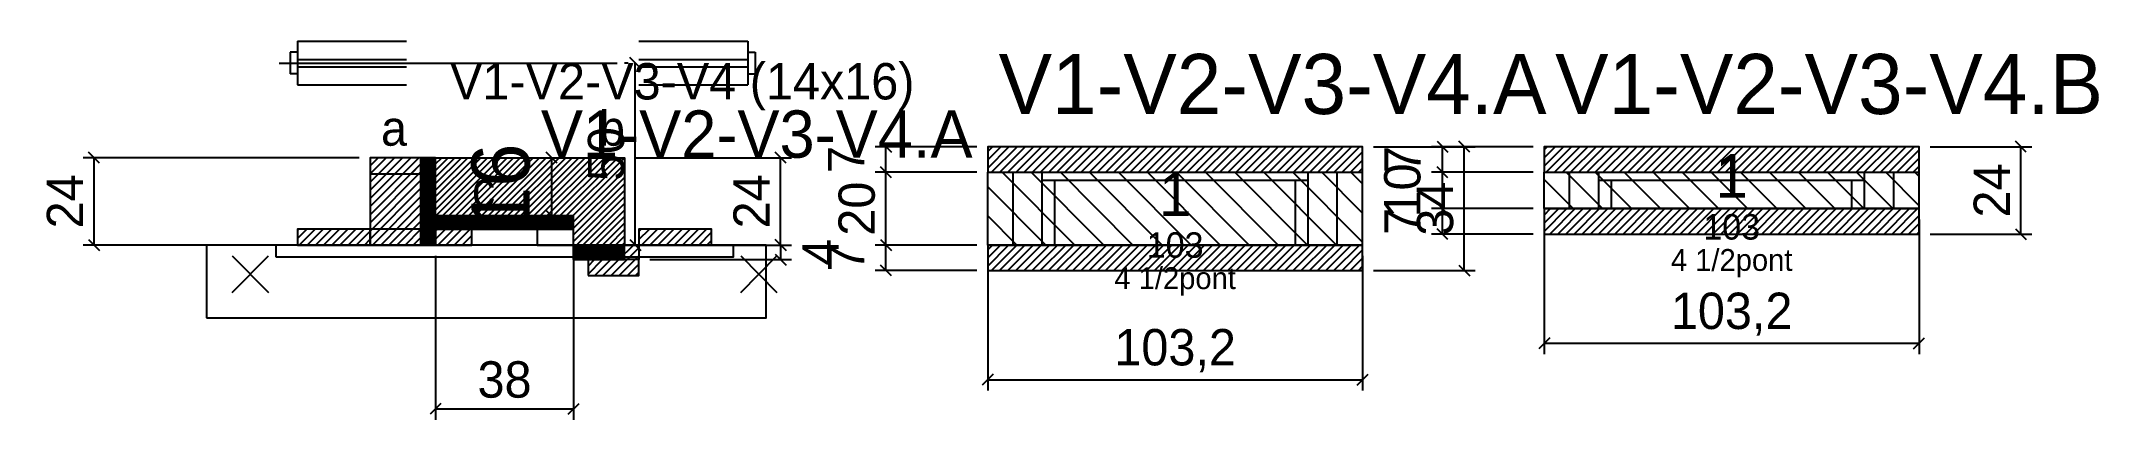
# Model space of a CAD drawing. Extents: x -69 to 498, y -68 to 36.
import ezdxf
from ezdxf.enums import TextEntityAlignment as Align

# ---------------------------------------------------------------- set-up
doc = ezdxf.new("R2010")
doc.units = 0
for name, color, linetype in [('5', 5, 'Continuous'), ('barrote', 126, 'Continuous'), ('CONCRETO', 251, 'Continuous'), ('COTA', 241, 'Continuous'), ('Cota Seção (2x)', 241, 'Continuous'), ('detalhes', 7, 'Continuous'), ('Hachura', 251, 'Continuous'), ('Madeira', 126, 'Continuous'), ('NOMENCLATURA', 7, 'Continuous'), ('Painéis', 200, 'Continuous'), ('presilha', 224, 'Continuous'), ('Reaproveitamento', 30, 'Continuous'), ('SARR_2.2x7', 40, 'Continuous'), ('SARR_3.5x7', 81, 'Continuous'), ('SCO-___-LAJ', 224, 'Continuous'), ('TENSOR', 224, 'Continuous'), ('texto', 7, 'Continuous'), ('Texto Seção', 7, 'Continuous')]:
    doc.layers.add(name, color=color, linetype=linetype)
doc.dimstyles.new('PAINEL', dxfattribs={"dimtxt": 10, "dimasz": 3, "dimexe": 3, "dimexo": 3, "dimgap": 3, "dimtad": 1, "dimblk": 'OBLIQUE', "dimblk1": 'OBLIQUE', "dimcen": 2.5, "dimclrd": 4, "dimclre": 4, "dimclrt": 240, "dimazin": 3, "dimtfac": 1, "dimtmove": 0, "dimatfit": 3})
doc.dimstyles.new('SECAO2X', dxfattribs={"dimtxt": 16, "dimasz": 3, "dimexe": 3, "dimexo": 3, "dimgap": 3, "dimtad": 1, "dimblk": 'OBLIQUE', "dimblk1": 'OBLIQUE', "dimcen": 2.5, "dimclrd": 4, "dimclre": 4, "dimclrt": 240, "dimazin": 3, "dimtfac": 1, "dimtmove": 0, "dimatfit": 3})

# ---------------------------------------------------------------- blocks, each defined once
blk = doc.blocks.new('_OBLIQUE')
at = {"color": 0, "linetype": 'BYBLOCK'}
blk.add_line((-0.5, -0.5), (0.5, 0.5), dxfattribs=at)

msp = doc.modelspace()

# ---------------------------------------------------------------- hatches: boundary and pattern name
at = {"layer": 'COTA'}
h = msp.add_hatch(dxfattribs=at)
h.set_pattern_fill('ANSI31', scale=0.5)
h.paths.add_polyline_path([(192, 0), (295.2, 0), (295.2, 7), (192, 7)])
h = msp.add_hatch(dxfattribs=at)
h.set_pattern_fill('ANSI31', scale=0.5)
h.paths.add_polyline_path([(345.2, 0), (448.4, 0), (448.4, 7), (345.2, 7)])
h = msp.add_hatch(dxfattribs=at)
h.set_pattern_fill('ANSI31', scale=0.4)
h.paths.add_polyline_path([(40, -12), (40, 4), (92, 4), (92, -20), (78, -20), (78, -12)])
h = msp.add_hatch(dxfattribs=at)
h.set_pattern_fill('ANSI31', scale=0.5)
h.paths.add_polyline_path([(345.2, -17), (448.4, -17), (448.4, -10), (345.2, -10)])
h = msp.add_hatch(dxfattribs=at)
h.set_pattern_fill('ANSI31', scale=0.5)
h.paths.add_polyline_path([(192, -27), (295.2, -27), (295.2, -20), (192, -20)])
at = {"layer": 'Hachura'}
h = msp.add_hatch(dxfattribs=at)
h.set_pattern_fill('ANSI31', scale=0.5)
h.paths.add_polyline_path([(22, -20), (36, -20), (36, 4), (22, 4)])
h = msp.add_hatch(dxfattribs=at)
h.set_pattern_fill('ANSI31', scale=0.5)
h.paths.add_polyline_path([(22, -0.4), (36, -0.4), (36, 4), (22, 4)])
h = msp.add_hatch(dxfattribs=at)
h.set_pattern_fill('SOLID')
h.paths.add_polyline_path([(36, -20), (40, -20), (40, 4), (36, 4)])
h = msp.add_hatch(dxfattribs=at)
h.set_pattern_fill('ANSI31', scale=0.5)
h.paths.add_polyline_path([(2, -20), (22, -20), (22, -15.6), (2, -15.6)])
h = msp.add_hatch(dxfattribs=at)
h.set_pattern_fill('SOLID')
h.paths.add_polyline_path([(40, -15.6), (78, -15.6), (78, -12), (40, -12)])
h = msp.add_hatch(dxfattribs=at)
h.set_pattern_fill('ANSI31', scale=0.5)
h.paths.add_polyline_path([(40, -20), (50, -20), (50, -15.6), (40, -15.6)])
h = msp.add_hatch(dxfattribs=at)
h.set_pattern_fill('ANSI31', scale=0.5)
h.paths.add_polyline_path([(96, -20), (116, -20), (116, -15.6), (96, -15.6)])
h = msp.add_hatch(dxfattribs=at)
h.set_pattern_fill('SOLID')
h.paths.add_polyline_path([(78, -20), (82, -20), (82, -24), (78, -24)])
h = msp.add_hatch(dxfattribs=at)
h.set_pattern_fill('SOLID')
h.paths.add_polyline_path([(78, -24), (92, -24), (92, -20), (78, -20)])
h = msp.add_hatch(dxfattribs=at)
h.set_pattern_fill('ANSI31', scale=0.5)
h.paths.add_polyline_path([(82, -20), (96, -20), (96, -24), (82, -24)])
h = msp.add_hatch(dxfattribs=at)
h.set_pattern_fill('ANSI31', scale=0.5)
h.paths.add_polyline_path([(82, -28.4), (96, -28.4), (96, -24), (82, -24)])

# ---------------------------------------------------------------- linework, layer by layer
for p, q in [((2, 36), (32, 36)), ((2, 36), (2, 24)), ((96, 36), (126, 36)), ((126, 36), (126, 24)), ((0, 33), (0, 27)), ((2, 33), (0, 33)), ((2, 31), (32, 31)), ((2, 29), (32, 29)), ((96, 31), (126, 31)), ((96, 29), (126, 29)), ((126, 33), (128, 33)), ((128, 33), (128, 27)), ((2, 27), (0, 27)), ((2, 24), (32, 24)), ((96, 24), (126, 24)), ((126, 27), (128, 27))]:
    msp.add_line(p, q)
at = {"layer": 'barrote'}
msp.add_lwpolyline([(-23, -40), (131, -40), (131, -20), (-23, -20)], close=True, dxfattribs=at)
at = {"layer": 'CONCRETO'}
msp.add_lwpolyline([(40, -12), (40, 4), (92, 4), (92, -20), (78, -20), (78, -12)], close=True, dxfattribs=at)
at = {"layer": 'Madeira'}
for points in [[(22, -20), (36, -20), (36, 4), (22, 4)], [(22, -0.4), (36, -0.4), (36, 4), (22, 4)], [(2, -20), (22, -20), (22, -15.6), (2, -15.6)], [(22, -20), (36, -20), (36, -15.6), (22, -15.6)], [(40, -20), (50, -20), (50, -15.6), (40, -15.6)], [(68, -20), (78, -20), (78, -15.6), (68, -15.6)], [(96, -20), (116, -20), (116, -15.6), (96, -15.6)], [(82, -20), (96, -20), (96, -24), (82, -24)], [(82, -28.4), (96, -28.4), (96, -24), (82, -24)]]:
    msp.add_lwpolyline(points, close=True, dxfattribs=at)
at = {"layer": 'Painéis'}
for p, q in [((192, 0), (295.2, 0)), ((192, -20), (192, 0)), ((295.2, -20), (295.2, 0)), ((345.2, 0), (448.4, 0)), ((345.2, -10), (345.2, 0)), ((448.4, -10), (448.4, 0)), ((345.2, -10), (448.4, -10)), ((192, -20), (295.2, -20))]:
    msp.add_line(p, q, dxfattribs=at)
for points in [[(36, -20), (40, -20), (40, 4), (36, 4)], [(40, -15.6), (78, -15.6), (78, -12), (40, -12)], [(78, -20), (82, -20), (82, -24), (78, -24)], [(78, -24), (92, -24), (92, -20), (78, -20)]]:
    msp.add_lwpolyline(points, close=True, dxfattribs=at)
at = {"layer": 'presilha'}
for p, q in [((-16, -33), (-6, -23)), ((-16, -23), (-6, -33)), ((124, -33), (134, -23)), ((124, -23), (134, -33))]:
    msp.add_line(p, q, dxfattribs=at)
at = {"layer": 'Reaproveitamento', "color": 30}
for p, q in [((216, -20), (196, 0)), ((224, -20), (204, 0)), ((232, -20), (212, 0)), ((240, -20), (220, 0)), ((248, -20), (228, 0)), ((256, -20), (236, 0)), ((264, -20), (244, 0)), ((272, -20), (252, 0)), ((280, -20), (260, 0)), ((288, -20), (268, 0)), ((295.2, -19.2), (276, 0)), ((295.2, -11.2), (284, 0)), ((295.2, -3.2), (292, 0)), ((361.2, -10), (351.2, 0)), ((369.2, -10), (359.2, 0)), ((377.2, -10), (367.2, 0)), ((385.2, -10), (375.2, 0)), ((393.2, -10), (383.2, 0)), ((401.2, -10), (391.2, 0)), ((409.2, -10), (399.2, 0)), ((417.2, -10), (407.2, 0)), ((425.2, -10), (415.2, 0)), ((433.2, -10), (423.2, 0)), ((441.2, -10), (431.2, 0)), ((448.4, -9.2), (439.2, 0)), ((448.4, -1.2), (447.2, 0)), ((208, -20), (192, -4)), ((353.2, -10), (345.2, -2)), ((345.2, -10), (345.2, -10)), ((200, -20), (192, -12)), ((192, -20), (192, -20))]:
    msp.add_line(p, q, dxfattribs=at)
at = {"layer": 'SARR_2.2x7'}
for p, q in [((199, -20), (199, 0)), ((288.2, -20), (288.2, 0)), ((352.2, -10), (352.2, 0)), ((441.4, -10), (441.4, 0)), ((207, -2.2), (280.2, -2.2)), ((360.2, -2.2), (433.4, -2.2))]:
    msp.add_line(p, q, dxfattribs=at)
at = {"layer": 'SARR_3.5x7'}
for p, q in [((207, -20), (207, 0)), ((280.2, -20), (280.2, 0)), ((360.2, -10), (360.2, 0)), ((433.4, -10), (433.4, 0)), ((210.5, -20), (210.5, -2.2)), ((276.7, -20), (276.7, -2.2)), ((363.7, -10), (363.7, -2.2)), ((429.9, -10), (429.9, -2.2)), ((360.2, -10), (363.7, -10)), ((429.9, -10), (433.4, -10)), ((207, -20), (210.5, -20)), ((276.7, -20), (280.2, -20))]:
    msp.add_line(p, q, dxfattribs=at)
at = {"layer": 'SCO-___-LAJ'}
for points in [[(192, 0), (295.2, 0), (295.2, 7), (192, 7)], [(345.2, 0), (448.4, 0), (448.4, 7), (345.2, 7)], [(345.2, -17), (448.4, -17), (448.4, -10), (345.2, -10)], [(-4, -23.2), (122, -23.2), (122, -20), (-4, -20)], [(192, -27), (295.2, -27), (295.2, -20), (192, -20)]]:
    msp.add_lwpolyline(points, close=True, dxfattribs=at)
at = {"layer": 'TENSOR'}
msp.add_line((-3, 30), (90, 30), dxfattribs=at)

# ---------------------------------------------------------------- texts
at = {"layer": '5'}
for s, height, p in [('1', 12, (243.6, -6)), ('1', 12, (396.8, -1)), ('103', 7, (243.6, -20)), ('103', 7, (396.8, -15))]:
    msp.add_text(s, height=height, dxfattribs=at).set_placement(p, align=Align.MIDDLE_CENTER)
at = {"layer": 'detalhes'}
for s, p in [('b', (85, 7.3)), ('a', (25, 7.3)), ('c', (50, -9.5))]:
    msp.add_text(s, height=9.6, dxfattribs=at).set_placement(p)
at = {"layer": 'NOMENCLATURA'}
for s, p in [('V1-V2-V3-V4.A', (195, 16)), ('V1-V2-V3-V4.B', (348.2, 16))]:
    msp.add_text(s, height=16.5, dxfattribs=at).set_placement(p)
at = {"layer": 'texto', "char_height": 6, "attachment_point": 5}
for insert in [(396.8, -25), (243.6, -30)]:
    msp.add_mtext('4 1/2pont', dxfattribs=dict(at, insert=insert))
at = {"layer": 'Texto Seção'}
for s, height, p in [('V1-V2-V3-V4 (14x16)', 10, (44, 20)), ('V1-V2-V3-V4.A', 13, (69, 4))]:
    msp.add_text(s, height=height, dxfattribs=at).set_placement(p)

# ---------------------------------------------------------------- dimensions: what is measured, and where the dimension line sits
at = {"layer": 'COTA'}
for base, p1, p2 in [((95, -20), (96, -20), (96, 30)), ((164, 0), (192, 0), (192, 7)), ((323.2, -27), (295.2, -27), (295.2, 7)), ((317.2, 0), (345.2, 0), (345.2, 7)), ((476.4, -17), (448.4, -17), (448.4, 7)), ((-54, -20), (2, -20), (22, 4)), ((135, -20), (92, -20), (92, 4)), ((164, -20), (192, -20), (192, 0)), ((317.2, -10), (345.2, -10), (345.2, 0)), ((317.2, -17), (345.2, -17), (345.2, -10)), ((135, -20), (96, -20), (96, -24)), ((164, -27), (192, -27), (192, -20))]:
    msp.add_linear_dim(base=base, p1=p1, p2=p2, angle=90, dimstyle='PAINEL', dxfattribs=at).render()
for base, p1, p2 in [((345.2, -47), (345.2, -10), (448.4, -10)), ((40, -65), (40, -20), (78, -20)), ((192, -57), (192, -20), (295.2, -20))]:
    msp.add_linear_dim(base=base, p1=p1, p2=p2, dimstyle='PAINEL', dxfattribs=at).render()
at = {"layer": 'Cota Seção (2x)'}
msp.add_linear_dim(base=(72, -12), p1=(40, -12), p2=(40, 4), angle=90, dimstyle='SECAO2X', dxfattribs=at).render()

doc.saveas('drawing.dxf')
